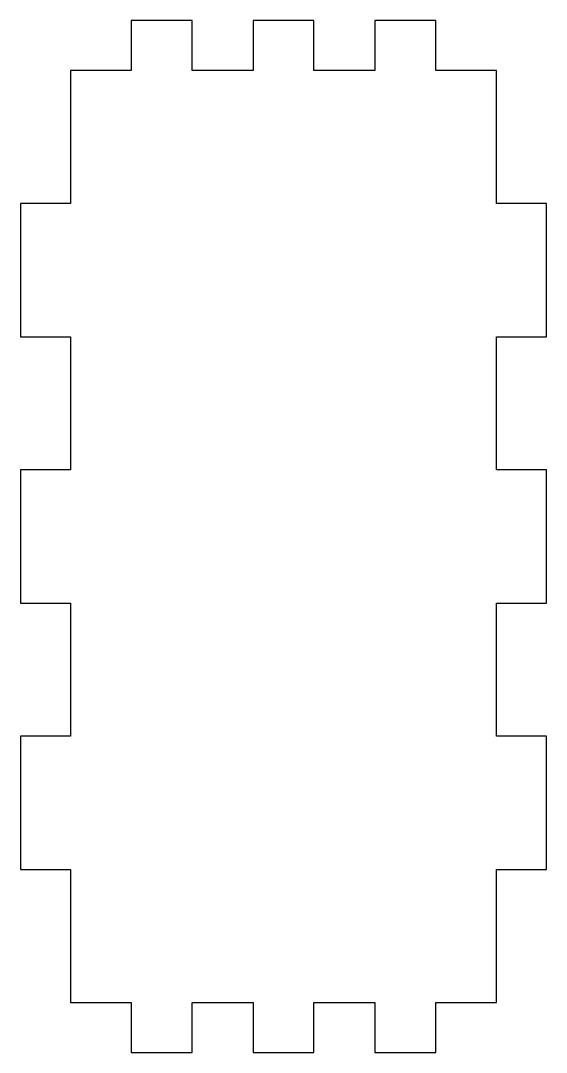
# Model space of a CAD drawing. Header units: inches. Extents: x -3.35 to 0.35, y -0.35 to 6.91.
import ezdxf

# ---------------------------------------------------------------- set-up
doc = ezdxf.new("R2010")
doc.units = ezdxf.units.IN
doc.header["$MEASUREMENT"] = 0

msp = doc.modelspace()

# ---------------------------------------------------------------- linework, layer by layer
msp.add_lwpolyline([(-3, 0), (-2.5714, 0), (-2.5714, -0.35), (-2.1429, -0.35), (-2.1429, 0), (-1.7143, 0), (-1.7143, -0.35), (-1.2857, -0.35), (-1.2857, 0), (-0.8571, 0), (-0.8571, -0.35), (-0.4286, -0.35), (-0.4286, 0), (0, 0), (0, 0.9371), (0.35, 0.9371), (0.35, 1.8743), (0, 1.8743), (0, 2.8114), (0.35, 2.8114), (0.35, 3.7486), (0, 3.7486), (0, 4.6857), (0.35, 4.6857), (0.35, 5.6229), (0, 5.6229), (0, 6.56), (-0.4286, 6.56), (-0.4286, 6.91), (-0.8571, 6.91), (-0.8571, 6.56), (-1.2857, 6.56), (-1.2857, 6.91), (-1.7143, 6.91), (-1.7143, 6.56), (-2.1429, 6.56), (-2.1429, 6.91), (-2.5714, 6.91), (-2.5714, 6.56), (-3, 6.56), (-3, 5.6229), (-3.35, 5.6229), (-3.35, 4.6857), (-3, 4.6857), (-3, 3.7486), (-3.35, 3.7486), (-3.35, 2.8114), (-3, 2.8114), (-3, 1.8743), (-3.35, 1.8743), (-3.35, 0.9371), (-3, 0.9371)], close=True)

doc.saveas('drawing.dxf')
